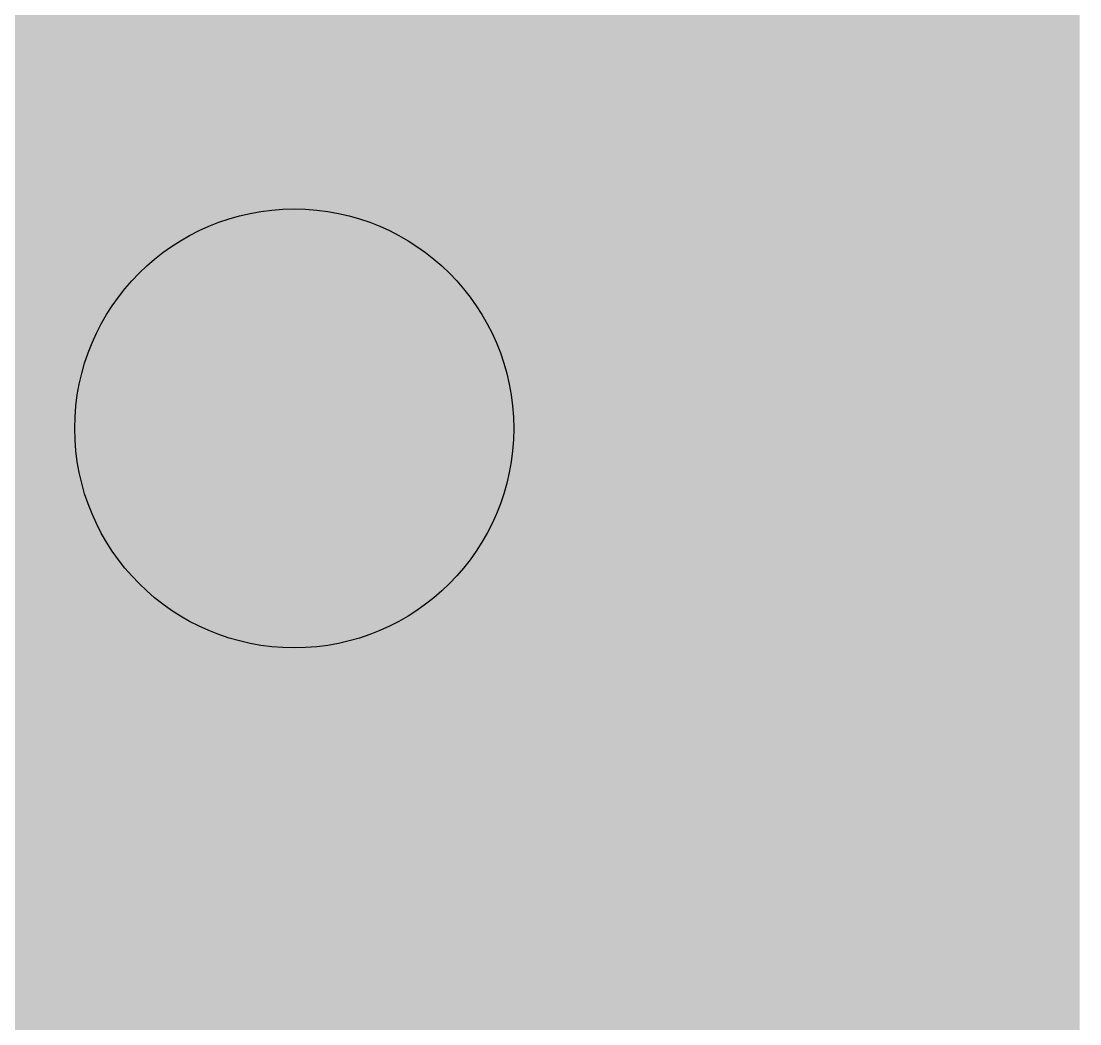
# Model space of a CAD drawing. Extents: x -74 to 33, y -13 to 31.
# Drawn here: x 16.41 to 21.72, y 4.64 to 9.66 of the extents above; entities that cross this region are included whole.
import ezdxf

# ---------------------------------------------------------------- set-up
doc = ezdxf.new("R2010")
doc.units = 0
for name, color, linetype in [('1', 12, 'CONTINUOUS'), ('16', 132, 'CONTINUOUS'), ('17', 110, 'CONTINUOUS'), ('20', 53, 'CONTINUOUS'), ('29', 253, 'CONTINUOUS'), ('30', 253, 'CONTINUOUS'), ('31', 253, 'CONTINUOUS'), ('41', 12, 'CONTINUOUS'), ('42', 132, 'CONTINUOUS'), ('44', 253, 'CONTINUOUS')]:
    doc.layers.add(name, color=color, linetype=linetype)

# ---------------------------------------------------------------- blocks, each defined once
blk = doc.blocks.new('RECT')
blk.add_solid([(-0.5, -0.5), (0.5, -0.5), (-0.5, 0.5), (0.5, 0.5)])
blk = doc.blocks.new('ROUNDP')
at = {"const_width": 0.5}
blk.add_lwpolyline([(0, -0.25, 1), (0, 0.25, 1), (0, -0.25)], format="xyb", dxfattribs=at)

msp = doc.modelspace()

# ---------------------------------------------------------------- linework, layer by layer
at = {"layer": '1'}
for points, const_width in [([(21.59, 0), (21.59, 14.478)], 0.254), ([(17.78, 10.033), (17.78, 7.62)], 1.27), ([(17.3124, 9.4667), (17.6227, 9.5185)], 0.127), ([(17.6227, 9.5185), (17.9373, 9.5185)], 0.127), ([(17.9373, 9.5185), (18.2477, 9.4667)], 0.127), ([(17.0148, 9.3645), (17.3124, 9.4667)], 0.127), ([(18.2477, 9.4667), (18.5452, 9.3645)], 0.127), ([(17.1122, 9.398), (18.4478, 9.398)], 0.127), ([(16.7381, 9.2148), (17.0148, 9.3645)], 0.127), ([(18.5452, 9.3645), (18.8219, 9.2148)], 0.127), ([(16.8419, 9.271), (18.7181, 9.271)], 0.127), ([(16.4898, 9.0216), (16.7381, 9.2148)], 0.127), ([(18.8219, 9.2148), (19.0702, 9.0216)], 0.127), ([(16.6471, 9.144), (18.9129, 9.144)], 0.127), ([(16.2767, 8.7901), (16.4898, 9.0216)], 0.127), ([(16.4856, 9.017), (19.0744, 9.017)], 0.127), ([(19.0702, 9.0216), (19.2833, 8.7901)], 0.127), ([(16.3687, 8.89), (19.1913, 8.89)], 0.127), ([(16.259, 8.763), (19.301, 8.763)], 0.127), ([(19.2833, 8.7901), (19.4554, 8.5267)], 0.127), ([(16.176, 8.636), (19.384, 8.636)], 0.127), ([(16.0968, 8.509), (19.4632, 8.509)], 0.127), ([(19.4554, 8.5267), (19.5818, 8.2386)], 0.127), ([(16.0411, 8.382), (19.5189, 8.382)], 0.127), ([(15.9854, 8.255), (19.5746, 8.255)], 0.127), ([(19.5818, 8.2386), (19.659, 7.9336)], 0.127), ([(15.9502, 8.128), (19.6098, 8.128)], 0.127), ([(15.9181, 8.001), (19.6419, 8.001)], 0.127), ([(19.659, 7.9336), (19.685, 7.62)], 0.127), ([(15.896, 7.874), (19.664, 7.874)], 0.127), ([(15.8855, 7.747), (19.6745, 7.747)], 0.127), ([(15.875, 7.62), (19.685, 7.62)], 0.127), ([(19.685, 7.62), (19.685, 2.54)], 0.127), ([(15.875, 7.493), (19.685, 7.493)], 0.127), ([(15.875, 7.366), (19.685, 7.366)], 0.127), ([(15.875, 7.239), (19.685, 7.239)], 0.127), ([(15.875, 7.112), (19.685, 7.112)], 0.127), ([(15.875, 6.985), (19.685, 6.985)], 0.127), ([(15.875, 6.858), (19.685, 6.858)], 0.127), ([(15.875, 6.731), (19.685, 6.731)], 0.127), ([(15.875, 6.604), (19.685, 6.604)], 0.127), ([(15.875, 6.477), (19.685, 6.477)], 0.127), ([(15.875, 6.35), (19.685, 6.35)], 0.127), ([(15.875, 6.223), (19.685, 6.223)], 0.127), ([(15.875, 6.096), (19.685, 6.096)], 0.127), ([(15.875, 5.969), (19.685, 5.969)], 0.127), ([(15.875, 5.842), (19.685, 5.842)], 0.127), ([(15.875, 5.715), (19.685, 5.715)], 0.127), ([(15.875, 5.588), (19.685, 5.588)], 0.127), ([(15.875, 5.461), (19.685, 5.461)], 0.127), ([(15.875, 5.334), (19.685, 5.334)], 0.127), ([(15.875, 5.207), (19.685, 5.207)], 0.127), ([(15.875, 5.08), (19.685, 5.08)], 0.127), ([(15.875, 4.953), (19.685, 4.953)], 0.127), ([(15.875, 4.826), (19.685, 4.826)], 0.127), ([(15.875, 4.699), (19.685, 4.699)], 0.127)]:
    msp.add_lwpolyline(points, dxfattribs=dict(at, const_width=const_width))
for points, const_width in [([(17.6227, 9.5502, 1), (17.6227, 9.4867)], 0.0635), ([(17.6279, 9.4872, 1), (17.6175, 9.5498)], 0.0635), ([(17.9425, 9.5498, 1), (17.9321, 9.4872)], 0.0635), ([(17.9373, 9.4867, 1), (17.9373, 9.5502)], 0.0635), ([(17.3071, 9.498, 1), (17.3176, 9.4354)], 0.0635), ([(17.3227, 9.4367, 1), (17.302, 9.4967)], 0.0635), ([(18.258, 9.4967, 1), (18.2373, 9.4367)], 0.0635), ([(18.2424, 9.4354, 1), (18.2529, 9.498)], 0.0635), ([(17.1122, 9.4298, 1), (17.1122, 9.3662)], 0.0635), ([(18.4478, 9.3662, 1), (18.4478, 9.4298)], 0.0635), ([(17.0045, 9.3946, 1), (17.0251, 9.3345)], 0.0635), ([(17.0299, 9.3366, 1), (16.9997, 9.3925)], 0.0635), ([(18.5603, 9.3925, 1), (18.5301, 9.3366)], 0.0635), ([(18.5349, 9.3345, 1), (18.5555, 9.3946)], 0.0635), ([(16.8419, 9.3028, 1), (16.8419, 9.2393)], 0.0635), ([(18.7181, 9.2393, 1), (18.7181, 9.3028)], 0.0635), ([(16.723, 9.2427, 1), (16.7532, 9.1869)], 0.0635), ([(16.7576, 9.1897, 1), (16.7186, 9.2399)], 0.0635), ([(18.8414, 9.2399, 1), (18.8024, 9.1897)], 0.0635), ([(18.8068, 9.1869, 1), (18.837, 9.2427)], 0.0635), ([(16.6471, 9.1758, 1), (16.6471, 9.1122)], 0.0635), ([(18.9129, 9.1122, 1), (18.9129, 9.1758)], 0.0635), ([(16.4856, 9.0488, 1), (16.4856, 8.9853)], 0.0635), ([(16.4703, 9.0466, 1), (16.5093, 8.9965)], 0.0635), ([(16.5131, 9, 1), (16.4664, 9.0431)], 0.0635), ([(19.0936, 9.0431, 1), (19.0469, 9)], 0.0635), ([(19.0507, 8.9965, 1), (19.0897, 9.0466)], 0.0635), ([(19.0744, 8.9853, 1), (19.0744, 9.0488)], 0.0635), ([(19.1913, 8.8582, 1), (19.1913, 8.9218)], 0.0635), ([(19.3099, 8.8074, 1), (19.2567, 8.7727)], 0.0635), ([(19.26, 8.7686, 1), (19.3067, 8.8116)], 0.0635), ([(19.301, 8.7312, 1), (19.301, 8.7948)], 0.0635), ([(19.384, 8.6043, 1), (19.384, 8.6678)], 0.0635), ([(19.4845, 8.5394, 1), (19.4263, 8.5139)], 0.0635), ([(19.4288, 8.5093, 1), (19.482, 8.544)], 0.0635), ([(19.4632, 8.4772, 1), (19.4632, 8.5408)], 0.0635), ([(19.5189, 8.3502, 1), (19.5189, 8.4138)], 0.0635), ([(19.6126, 8.2463, 1), (19.551, 8.2308)], 0.0635), ([(19.5527, 8.2258, 1), (19.6109, 8.2513)], 0.0635), ([(19.5746, 8.2233, 1), (19.5746, 8.2868)], 0.0635), ([(19.6098, 8.0962, 1), (19.6098, 8.1598)], 0.0635), ([(19.6419, 7.9693, 1), (19.6419, 8.0328)], 0.0635), ([(19.6907, 7.9362, 1), (19.6274, 7.9309)], 0.0635), ([(19.6282, 7.9258, 1), (19.6898, 7.9413)], 0.0635), ([(17.4625, 7.62, 1), (18.0975, 7.62)], 0.635), ([(19.664, 7.8423, 1), (19.664, 7.9058)], 0.0635), ([(19.6745, 7.7153, 1), (19.6745, 7.7788)], 0.0635), ([(19.7168, 7.62, 1), (19.6533, 7.62)], 0.0635), ([(19.6534, 7.6174, 1), (19.7166, 7.6226)], 0.0635), ([(19.685, 7.5883, 1), (19.685, 7.6517)], 0.0635), ([(19.685, 7.4613, 1), (19.685, 7.5248)], 0.0635), ([(19.685, 7.3343, 1), (19.685, 7.3978)], 0.0635), ([(19.685, 7.2073, 1), (19.685, 7.2708)], 0.0635), ([(19.685, 7.0803, 1), (19.685, 7.1437)], 0.0635), ([(19.685, 6.9533, 1), (19.685, 7.0168)], 0.0635), ([(19.685, 6.8263, 1), (19.685, 6.8898)], 0.0635), ([(19.685, 6.6993, 1), (19.685, 6.7628)], 0.0635), ([(19.685, 6.5723, 1), (19.685, 6.6357)], 0.0635), ([(19.685, 6.4453, 1), (19.685, 6.5088)], 0.0635), ([(19.685, 6.3183, 1), (19.685, 6.3818)], 0.0635), ([(19.685, 6.1913, 1), (19.685, 6.2547)], 0.0635), ([(19.685, 6.0643, 1), (19.685, 6.1277)], 0.0635), ([(19.685, 5.9373, 1), (19.685, 6.0008)], 0.0635), ([(19.685, 5.8103, 1), (19.685, 5.8738)], 0.0635), ([(19.685, 5.6833, 1), (19.685, 5.7467)], 0.0635), ([(19.685, 5.5563, 1), (19.685, 5.6197)], 0.0635), ([(19.685, 5.4293, 1), (19.685, 5.4928)], 0.0635), ([(19.685, 5.3023, 1), (19.685, 5.3658)], 0.0635), ([(19.685, 5.1753, 1), (19.685, 5.2387)], 0.0635), ([(19.685, 5.0483, 1), (19.685, 5.1117)], 0.0635), ([(19.685, 4.9213, 1), (19.685, 4.9848)], 0.0635), ([(19.685, 4.7943, 1), (19.685, 4.8578)], 0.0635), ([(19.685, 4.6673, 1), (19.685, 4.7307)], 0.0635)]:
    msp.add_lwpolyline(points, format="xyb", dxfattribs=dict(at, const_width=const_width))
at = {"layer": '16'}
for points, const_width in [([(21.59, 30.48), (21.59, 0)], 0.192), ([(17.3124, 9.4667), (17.6227, 9.5185)], 0.127), ([(17.6227, 9.5185), (17.9373, 9.5185)], 0.127), ([(17.9373, 9.5185), (18.2477, 9.4667)], 0.127), ([(17.0148, 9.3645), (17.3124, 9.4667)], 0.127), ([(18.2477, 9.4667), (18.5452, 9.3645)], 0.127), ([(17.1122, 9.398), (18.4478, 9.398)], 0.127), ([(16.7381, 9.2148), (17.0148, 9.3645)], 0.127), ([(18.5452, 9.3645), (18.8219, 9.2148)], 0.127), ([(16.8419, 9.271), (18.7181, 9.271)], 0.127), ([(16.4898, 9.0216), (16.7381, 9.2148)], 0.127), ([(18.8219, 9.2148), (19.0702, 9.0216)], 0.127), ([(16.6471, 9.144), (18.9129, 9.144)], 0.127), ([(16.2767, 8.7901), (16.4898, 9.0216)], 0.127), ([(16.4856, 9.017), (19.0744, 9.017)], 0.127), ([(19.0702, 9.0216), (19.2833, 8.7901)], 0.127), ([(16.3687, 8.89), (19.1913, 8.89)], 0.127), ([(16.259, 8.763), (19.301, 8.763)], 0.127), ([(19.2833, 8.7901), (19.4554, 8.5267)], 0.127), ([(16.176, 8.636), (19.384, 8.636)], 0.127), ([(16.0968, 8.509), (19.4632, 8.509)], 0.127), ([(19.4554, 8.5267), (19.5818, 8.2386)], 0.127), ([(16.0411, 8.382), (19.5189, 8.382)], 0.127), ([(15.9854, 8.255), (19.5746, 8.255)], 0.127), ([(19.5818, 8.2386), (19.659, 7.9336)], 0.127), ([(15.9502, 8.128), (19.6098, 8.128)], 0.127), ([(15.9181, 8.001), (19.6419, 8.001)], 0.127), ([(19.659, 7.9336), (19.685, 7.62)], 0.127), ([(15.896, 7.874), (19.664, 7.874)], 0.127), ([(15.8855, 7.747), (19.6745, 7.747)], 0.127), ([(15.875, 7.62), (19.685, 7.62)], 0.127), ([(19.685, 7.62), (19.685, 2.54)], 0.127), ([(15.875, 7.493), (19.685, 7.493)], 0.127), ([(15.875, 7.366), (19.685, 7.366)], 0.127), ([(15.875, 7.239), (19.685, 7.239)], 0.127), ([(15.875, 7.112), (19.685, 7.112)], 0.127), ([(15.875, 6.985), (19.685, 6.985)], 0.127), ([(15.875, 6.858), (19.685, 6.858)], 0.127), ([(15.875, 6.731), (19.685, 6.731)], 0.127), ([(15.875, 6.604), (19.685, 6.604)], 0.127), ([(15.875, 6.477), (19.685, 6.477)], 0.127), ([(15.875, 6.35), (19.685, 6.35)], 0.127), ([(15.875, 6.223), (19.685, 6.223)], 0.127), ([(15.875, 6.096), (19.685, 6.096)], 0.127), ([(15.875, 5.969), (19.685, 5.969)], 0.127), ([(15.875, 5.842), (19.685, 5.842)], 0.127), ([(15.875, 5.715), (19.685, 5.715)], 0.127), ([(15.875, 5.588), (19.685, 5.588)], 0.127), ([(15.875, 5.461), (19.685, 5.461)], 0.127), ([(15.875, 5.334), (19.685, 5.334)], 0.127), ([(15.875, 5.207), (19.685, 5.207)], 0.127), ([(15.875, 5.08), (19.685, 5.08)], 0.127), ([(15.875, 4.953), (19.685, 4.953)], 0.127), ([(15.875, 4.826), (19.685, 4.826)], 0.127), ([(15.875, 4.699), (19.685, 4.699)], 0.127)]:
    msp.add_lwpolyline(points, dxfattribs=dict(at, const_width=const_width))
at = {"layer": '16', "const_width": 0.0635}
for points in [[(17.6227, 9.5502, 1), (17.6227, 9.4867)], [(17.6279, 9.4872, 1), (17.6175, 9.5498)], [(17.9425, 9.5498, 1), (17.9321, 9.4872)], [(17.9373, 9.4867, 1), (17.9373, 9.5502)], [(17.3071, 9.498, 1), (17.3176, 9.4354)], [(17.3227, 9.4367, 1), (17.302, 9.4967)], [(18.258, 9.4967, 1), (18.2373, 9.4367)], [(18.2424, 9.4354, 1), (18.2529, 9.498)], [(17.1122, 9.4298, 1), (17.1122, 9.3662)], [(18.4478, 9.3662, 1), (18.4478, 9.4298)], [(17.0045, 9.3946, 1), (17.0251, 9.3345)], [(17.0299, 9.3366, 1), (16.9997, 9.3925)], [(18.5603, 9.3925, 1), (18.5301, 9.3366)], [(18.5349, 9.3345, 1), (18.5555, 9.3946)], [(16.8419, 9.3028, 1), (16.8419, 9.2393)], [(18.7181, 9.2393, 1), (18.7181, 9.3028)], [(16.723, 9.2427, 1), (16.7532, 9.1869)], [(16.7576, 9.1897, 1), (16.7186, 9.2399)], [(18.8414, 9.2399, 1), (18.8024, 9.1897)], [(18.8068, 9.1869, 1), (18.837, 9.2427)], [(16.6471, 9.1758, 1), (16.6471, 9.1122)], [(18.9129, 9.1122, 1), (18.9129, 9.1758)], [(16.4856, 9.0488, 1), (16.4856, 8.9853)], [(16.4703, 9.0466, 1), (16.5093, 8.9965)], [(16.5131, 9, 1), (16.4664, 9.0431)], [(19.0936, 9.0431, 1), (19.0469, 9)], [(19.0507, 8.9965, 1), (19.0897, 9.0466)], [(19.0744, 8.9853, 1), (19.0744, 9.0488)], [(19.1913, 8.8582, 1), (19.1913, 8.9218)], [(19.3099, 8.8074, 1), (19.2567, 8.7727)], [(19.26, 8.7686, 1), (19.3067, 8.8116)], [(19.301, 8.7312, 1), (19.301, 8.7948)], [(19.384, 8.6043, 1), (19.384, 8.6678)], [(19.4845, 8.5394, 1), (19.4263, 8.5139)], [(19.4288, 8.5093, 1), (19.482, 8.544)], [(19.4632, 8.4772, 1), (19.4632, 8.5408)], [(19.5189, 8.3502, 1), (19.5189, 8.4138)], [(19.6126, 8.2463, 1), (19.551, 8.2308)], [(19.5527, 8.2258, 1), (19.6109, 8.2513)], [(19.5746, 8.2233, 1), (19.5746, 8.2868)], [(19.6098, 8.0962, 1), (19.6098, 8.1598)], [(19.6419, 7.9693, 1), (19.6419, 8.0328)], [(19.6907, 7.9362, 1), (19.6274, 7.9309)], [(19.6282, 7.9258, 1), (19.6898, 7.9413)], [(19.664, 7.8423, 1), (19.664, 7.9058)], [(19.6745, 7.7153, 1), (19.6745, 7.7788)], [(19.7168, 7.62, 1), (19.6533, 7.62)], [(19.6534, 7.6174, 1), (19.7166, 7.6226)], [(19.685, 7.5883, 1), (19.685, 7.6517)], [(19.685, 7.4613, 1), (19.685, 7.5248)], [(19.685, 7.3343, 1), (19.685, 7.3978)], [(19.685, 7.2073, 1), (19.685, 7.2708)], [(19.685, 7.0803, 1), (19.685, 7.1437)], [(19.685, 6.9533, 1), (19.685, 7.0168)], [(19.685, 6.8263, 1), (19.685, 6.8898)], [(19.685, 6.6993, 1), (19.685, 6.7628)], [(19.685, 6.5723, 1), (19.685, 6.6357)], [(19.685, 6.4453, 1), (19.685, 6.5088)], [(19.685, 6.3183, 1), (19.685, 6.3818)], [(19.685, 6.1913, 1), (19.685, 6.2547)], [(19.685, 6.0643, 1), (19.685, 6.1277)], [(19.685, 5.9373, 1), (19.685, 6.0008)], [(19.685, 5.8103, 1), (19.685, 5.8738)], [(19.685, 5.6833, 1), (19.685, 5.7467)], [(19.685, 5.5563, 1), (19.685, 5.6197)], [(19.685, 5.4293, 1), (19.685, 5.4928)], [(19.685, 5.3023, 1), (19.685, 5.3658)], [(19.685, 5.1753, 1), (19.685, 5.2387)], [(19.685, 5.0483, 1), (19.685, 5.1117)], [(19.685, 4.9213, 1), (19.685, 4.9848)], [(19.685, 4.7943, 1), (19.685, 4.8578)], [(19.685, 4.6673, 1), (19.685, 4.7307)]]:
    msp.add_lwpolyline(points, format="xyb", dxfattribs=at)
at = {"layer": '20', "const_width": 0.254}
msp.add_lwpolyline([(21.59, 29.21), (21.59, 1.27)], dxfattribs=at)
at = {"layer": '29', "const_width": 0.127}
for points in [[(17.3124, 9.4667), (17.6227, 9.5185)], [(17.6227, 9.5185), (17.9373, 9.5185)], [(17.9373, 9.5185), (18.2477, 9.4667)], [(17.0148, 9.3645), (17.3124, 9.4667)], [(18.2477, 9.4667), (18.5452, 9.3645)], [(17.1122, 9.398), (18.4478, 9.398)], [(16.7381, 9.2148), (17.0148, 9.3645)], [(18.5452, 9.3645), (18.8219, 9.2148)], [(16.8419, 9.271), (18.7181, 9.271)], [(16.4898, 9.0216), (16.7381, 9.2148)], [(18.8219, 9.2148), (19.0702, 9.0216)], [(16.6471, 9.144), (18.9129, 9.144)], [(16.2767, 8.7901), (16.4898, 9.0216)], [(16.4856, 9.017), (19.0744, 9.017)], [(19.0702, 9.0216), (19.2833, 8.7901)], [(16.3687, 8.89), (19.1913, 8.89)], [(16.259, 8.763), (19.301, 8.763)], [(19.2833, 8.7901), (19.4554, 8.5267)], [(16.176, 8.636), (19.384, 8.636)], [(16.0968, 8.509), (19.4632, 8.509)], [(19.4554, 8.5267), (19.5818, 8.2386)], [(16.0411, 8.382), (19.5189, 8.382)], [(15.9854, 8.255), (19.5746, 8.255)], [(19.5818, 8.2386), (19.659, 7.9336)], [(15.9502, 8.128), (19.6098, 8.128)], [(15.9181, 8.001), (19.6419, 8.001)], [(19.659, 7.9336), (19.685, 7.62)], [(15.896, 7.874), (19.664, 7.874)], [(15.8855, 7.747), (19.6745, 7.747)], [(15.875, 7.62), (19.685, 7.62)], [(19.685, 7.62), (19.685, 2.54)], [(15.875, 7.493), (19.685, 7.493)], [(15.875, 7.366), (19.685, 7.366)], [(15.875, 7.239), (19.685, 7.239)], [(15.875, 7.112), (19.685, 7.112)], [(15.875, 6.985), (19.685, 6.985)], [(15.875, 6.858), (19.685, 6.858)], [(15.875, 6.731), (19.685, 6.731)], [(15.875, 6.604), (19.685, 6.604)], [(15.875, 6.477), (19.685, 6.477)], [(15.875, 6.35), (19.685, 6.35)], [(15.875, 6.223), (19.685, 6.223)], [(15.875, 6.096), (19.685, 6.096)], [(15.875, 5.969), (19.685, 5.969)], [(15.875, 5.842), (19.685, 5.842)], [(15.875, 5.715), (19.685, 5.715)], [(15.875, 5.588), (19.685, 5.588)], [(15.875, 5.461), (19.685, 5.461)], [(15.875, 5.334), (19.685, 5.334)], [(15.875, 5.207), (19.685, 5.207)], [(15.875, 5.08), (19.685, 5.08)], [(15.875, 4.953), (19.685, 4.953)], [(15.875, 4.826), (19.685, 4.826)], [(15.875, 4.699), (19.685, 4.699)]]:
    msp.add_lwpolyline(points, dxfattribs=at)
at = {"layer": '29', "const_width": 0.0635}
for points in [[(17.6227, 9.5502, 1), (17.6227, 9.4867)], [(17.6279, 9.4872, 1), (17.6175, 9.5498)], [(17.9425, 9.5498, 1), (17.9321, 9.4872)], [(17.9373, 9.4867, 1), (17.9373, 9.5502)], [(17.3071, 9.498, 1), (17.3176, 9.4354)], [(17.3227, 9.4367, 1), (17.302, 9.4967)], [(18.258, 9.4967, 1), (18.2373, 9.4367)], [(18.2424, 9.4354, 1), (18.2529, 9.498)], [(17.1122, 9.4298, 1), (17.1122, 9.3662)], [(18.4478, 9.3662, 1), (18.4478, 9.4298)], [(17.0045, 9.3946, 1), (17.0251, 9.3345)], [(17.0299, 9.3366, 1), (16.9997, 9.3925)], [(18.5603, 9.3925, 1), (18.5301, 9.3366)], [(18.5349, 9.3345, 1), (18.5555, 9.3946)], [(16.8419, 9.3028, 1), (16.8419, 9.2393)], [(18.7181, 9.2393, 1), (18.7181, 9.3028)], [(16.723, 9.2427, 1), (16.7532, 9.1869)], [(16.7576, 9.1897, 1), (16.7186, 9.2399)], [(18.8414, 9.2399, 1), (18.8024, 9.1897)], [(18.8068, 9.1869, 1), (18.837, 9.2427)], [(16.6471, 9.1758, 1), (16.6471, 9.1122)], [(18.9129, 9.1122, 1), (18.9129, 9.1758)], [(16.4856, 9.0488, 1), (16.4856, 8.9853)], [(16.4703, 9.0466, 1), (16.5093, 8.9965)], [(16.5131, 9, 1), (16.4664, 9.0431)], [(19.0936, 9.0431, 1), (19.0469, 9)], [(19.0507, 8.9965, 1), (19.0897, 9.0466)], [(19.0744, 8.9853, 1), (19.0744, 9.0488)], [(19.1913, 8.8582, 1), (19.1913, 8.9218)], [(19.3099, 8.8074, 1), (19.2567, 8.7727)], [(19.26, 8.7686, 1), (19.3067, 8.8116)], [(19.301, 8.7312, 1), (19.301, 8.7948)], [(19.384, 8.6043, 1), (19.384, 8.6678)], [(19.4845, 8.5394, 1), (19.4263, 8.5139)], [(19.4288, 8.5093, 1), (19.482, 8.544)], [(19.4632, 8.4772, 1), (19.4632, 8.5408)], [(19.5189, 8.3502, 1), (19.5189, 8.4138)], [(19.6126, 8.2463, 1), (19.551, 8.2308)], [(19.5527, 8.2258, 1), (19.6109, 8.2513)], [(19.5746, 8.2233, 1), (19.5746, 8.2868)], [(19.6098, 8.0962, 1), (19.6098, 8.1598)], [(19.6419, 7.9693, 1), (19.6419, 8.0328)], [(19.6907, 7.9362, 1), (19.6274, 7.9309)], [(19.6282, 7.9258, 1), (19.6898, 7.9413)], [(19.664, 7.8423, 1), (19.664, 7.9058)], [(19.6745, 7.7153, 1), (19.6745, 7.7788)], [(19.7168, 7.62, 1), (19.6533, 7.62)], [(19.6534, 7.6174, 1), (19.7166, 7.6226)], [(19.685, 7.5883, 1), (19.685, 7.6517)], [(19.685, 7.4613, 1), (19.685, 7.5248)], [(19.685, 7.3343, 1), (19.685, 7.3978)], [(19.685, 7.2073, 1), (19.685, 7.2708)], [(19.685, 7.0803, 1), (19.685, 7.1437)], [(19.685, 6.9533, 1), (19.685, 7.0168)], [(19.685, 6.8263, 1), (19.685, 6.8898)], [(19.685, 6.6993, 1), (19.685, 6.7628)], [(19.685, 6.5723, 1), (19.685, 6.6357)], [(19.685, 6.4453, 1), (19.685, 6.5088)], [(19.685, 6.3183, 1), (19.685, 6.3818)], [(19.685, 6.1913, 1), (19.685, 6.2547)], [(19.685, 6.0643, 1), (19.685, 6.1277)], [(19.685, 5.9373, 1), (19.685, 6.0008)], [(19.685, 5.8103, 1), (19.685, 5.8738)], [(19.685, 5.6833, 1), (19.685, 5.7467)], [(19.685, 5.5563, 1), (19.685, 5.6197)], [(19.685, 5.4293, 1), (19.685, 5.4928)], [(19.685, 5.3023, 1), (19.685, 5.3658)], [(19.685, 5.1753, 1), (19.685, 5.2387)], [(19.685, 5.0483, 1), (19.685, 5.1117)], [(19.685, 4.9213, 1), (19.685, 4.9848)], [(19.685, 4.7943, 1), (19.685, 4.8578)], [(19.685, 4.6673, 1), (19.685, 4.7307)]]:
    msp.add_lwpolyline(points, format="xyb", dxfattribs=at)
at = {"layer": '30', "const_width": 0.127}
for points in [[(17.3124, 9.4667), (17.6227, 9.5185)], [(17.6227, 9.5185), (17.9373, 9.5185)], [(17.9373, 9.5185), (18.2477, 9.4667)], [(17.0148, 9.3645), (17.3124, 9.4667)], [(18.2477, 9.4667), (18.5452, 9.3645)], [(17.1122, 9.398), (18.4478, 9.398)], [(16.7381, 9.2148), (17.0148, 9.3645)], [(18.5452, 9.3645), (18.8219, 9.2148)], [(16.8419, 9.271), (18.7181, 9.271)], [(16.4898, 9.0216), (16.7381, 9.2148)], [(18.8219, 9.2148), (19.0702, 9.0216)], [(16.6471, 9.144), (18.9129, 9.144)], [(16.2767, 8.7901), (16.4898, 9.0216)], [(16.4856, 9.017), (19.0744, 9.017)], [(19.0702, 9.0216), (19.2833, 8.7901)], [(16.3687, 8.89), (19.1913, 8.89)], [(16.259, 8.763), (19.301, 8.763)], [(19.2833, 8.7901), (19.4554, 8.5267)], [(16.176, 8.636), (19.384, 8.636)], [(16.0968, 8.509), (19.4632, 8.509)], [(19.4554, 8.5267), (19.5818, 8.2386)], [(16.0411, 8.382), (19.5189, 8.382)], [(15.9854, 8.255), (19.5746, 8.255)], [(19.5818, 8.2386), (19.659, 7.9336)], [(15.9502, 8.128), (19.6098, 8.128)], [(15.9181, 8.001), (19.6419, 8.001)], [(19.659, 7.9336), (19.685, 7.62)], [(15.896, 7.874), (19.664, 7.874)], [(15.8855, 7.747), (19.6745, 7.747)], [(15.875, 7.62), (19.685, 7.62)], [(19.685, 7.62), (19.685, 2.54)], [(15.875, 7.493), (19.685, 7.493)], [(15.875, 7.366), (19.685, 7.366)], [(15.875, 7.239), (19.685, 7.239)], [(15.875, 7.112), (19.685, 7.112)], [(15.875, 6.985), (19.685, 6.985)], [(15.875, 6.858), (19.685, 6.858)], [(15.875, 6.731), (19.685, 6.731)], [(15.875, 6.604), (19.685, 6.604)], [(15.875, 6.477), (19.685, 6.477)], [(15.875, 6.35), (19.685, 6.35)], [(15.875, 6.223), (19.685, 6.223)], [(15.875, 6.096), (19.685, 6.096)], [(15.875, 5.969), (19.685, 5.969)], [(15.875, 5.842), (19.685, 5.842)], [(15.875, 5.715), (19.685, 5.715)], [(15.875, 5.588), (19.685, 5.588)], [(15.875, 5.461), (19.685, 5.461)], [(15.875, 5.334), (19.685, 5.334)], [(15.875, 5.207), (19.685, 5.207)], [(15.875, 5.08), (19.685, 5.08)], [(15.875, 4.953), (19.685, 4.953)], [(15.875, 4.826), (19.685, 4.826)], [(15.875, 4.699), (19.685, 4.699)]]:
    msp.add_lwpolyline(points, dxfattribs=at)
at = {"layer": '30', "const_width": 0.0635}
for points in [[(17.6227, 9.5502, 1), (17.6227, 9.4867)], [(17.6279, 9.4872, 1), (17.6175, 9.5498)], [(17.9425, 9.5498, 1), (17.9321, 9.4872)], [(17.9373, 9.4867, 1), (17.9373, 9.5502)], [(17.3071, 9.498, 1), (17.3176, 9.4354)], [(17.3227, 9.4367, 1), (17.302, 9.4967)], [(18.258, 9.4967, 1), (18.2373, 9.4367)], [(18.2424, 9.4354, 1), (18.2529, 9.498)], [(17.1122, 9.4298, 1), (17.1122, 9.3662)], [(18.4478, 9.3662, 1), (18.4478, 9.4298)], [(17.0045, 9.3946, 1), (17.0251, 9.3345)], [(17.0299, 9.3366, 1), (16.9997, 9.3925)], [(18.5603, 9.3925, 1), (18.5301, 9.3366)], [(18.5349, 9.3345, 1), (18.5555, 9.3946)], [(16.8419, 9.3028, 1), (16.8419, 9.2393)], [(18.7181, 9.2393, 1), (18.7181, 9.3028)], [(16.723, 9.2427, 1), (16.7532, 9.1869)], [(16.7576, 9.1897, 1), (16.7186, 9.2399)], [(18.8414, 9.2399, 1), (18.8024, 9.1897)], [(18.8068, 9.1869, 1), (18.837, 9.2427)], [(16.6471, 9.1758, 1), (16.6471, 9.1122)], [(18.9129, 9.1122, 1), (18.9129, 9.1758)], [(16.4856, 9.0488, 1), (16.4856, 8.9853)], [(16.4703, 9.0466, 1), (16.5093, 8.9965)], [(16.5131, 9, 1), (16.4664, 9.0431)], [(19.0936, 9.0431, 1), (19.0469, 9)], [(19.0507, 8.9965, 1), (19.0897, 9.0466)], [(19.0744, 8.9853, 1), (19.0744, 9.0488)], [(19.1913, 8.8582, 1), (19.1913, 8.9218)], [(19.3099, 8.8074, 1), (19.2567, 8.7727)], [(19.26, 8.7686, 1), (19.3067, 8.8116)], [(19.301, 8.7312, 1), (19.301, 8.7948)], [(19.384, 8.6043, 1), (19.384, 8.6678)], [(19.4845, 8.5394, 1), (19.4263, 8.5139)], [(19.4288, 8.5093, 1), (19.482, 8.544)], [(19.4632, 8.4772, 1), (19.4632, 8.5408)], [(19.5189, 8.3502, 1), (19.5189, 8.4138)], [(19.6126, 8.2463, 1), (19.551, 8.2308)], [(19.5527, 8.2258, 1), (19.6109, 8.2513)], [(19.5746, 8.2233, 1), (19.5746, 8.2868)], [(19.6098, 8.0962, 1), (19.6098, 8.1598)], [(19.6419, 7.9693, 1), (19.6419, 8.0328)], [(19.6907, 7.9362, 1), (19.6274, 7.9309)], [(19.6282, 7.9258, 1), (19.6898, 7.9413)], [(19.664, 7.8423, 1), (19.664, 7.9058)], [(19.6745, 7.7153, 1), (19.6745, 7.7788)], [(19.7168, 7.62, 1), (19.6533, 7.62)], [(19.6534, 7.6174, 1), (19.7166, 7.6226)], [(19.685, 7.5883, 1), (19.685, 7.6517)], [(19.685, 7.4613, 1), (19.685, 7.5248)], [(19.685, 7.3343, 1), (19.685, 7.3978)], [(19.685, 7.2073, 1), (19.685, 7.2708)], [(19.685, 7.0803, 1), (19.685, 7.1437)], [(19.685, 6.9533, 1), (19.685, 7.0168)], [(19.685, 6.8263, 1), (19.685, 6.8898)], [(19.685, 6.6993, 1), (19.685, 6.7628)], [(19.685, 6.5723, 1), (19.685, 6.6357)], [(19.685, 6.4453, 1), (19.685, 6.5088)], [(19.685, 6.3183, 1), (19.685, 6.3818)], [(19.685, 6.1913, 1), (19.685, 6.2547)], [(19.685, 6.0643, 1), (19.685, 6.1277)], [(19.685, 5.9373, 1), (19.685, 6.0008)], [(19.685, 5.8103, 1), (19.685, 5.8738)], [(19.685, 5.6833, 1), (19.685, 5.7467)], [(19.685, 5.5563, 1), (19.685, 5.6197)], [(19.685, 5.4293, 1), (19.685, 5.4928)], [(19.685, 5.3023, 1), (19.685, 5.3658)], [(19.685, 5.1753, 1), (19.685, 5.2387)], [(19.685, 5.0483, 1), (19.685, 5.1117)], [(19.685, 4.9213, 1), (19.685, 4.9848)], [(19.685, 4.7943, 1), (19.685, 4.8578)], [(19.685, 4.6673, 1), (19.685, 4.7307)]]:
    msp.add_lwpolyline(points, format="xyb", dxfattribs=at)
at = {"layer": '41', "const_width": 0.127}
for points in [[(17.5595, 8.8707), (17.3456, 8.8134)], [(17.78, 8.89), (17.5595, 8.8707)], [(18.0005, 8.8707), (17.78, 8.89)], [(18.2144, 8.8134), (18.0005, 8.8707)], [(17.3456, 8.8134), (17.145, 8.7199)], [(18.415, 8.7199), (18.2144, 8.8134)], [(17.2375, 8.763), (18.3225, 8.763)], [(17.145, 8.7199), (16.9637, 8.5929)], [(18.5963, 8.5929), (18.415, 8.7199)], [(16.9637, 8.5929), (16.8071, 8.4363)], [(17.0252, 8.636), (18.5348, 8.636)], [(18.7529, 8.4363), (18.5963, 8.5929)], [(16.8798, 8.509), (18.6802, 8.509)], [(16.8071, 8.4363), (16.6801, 8.255)], [(18.8799, 8.255), (18.7529, 8.4363)], [(16.7691, 8.382), (18.7909, 8.382)], [(16.6801, 8.255), (16.5866, 8.0544)], [(16.6801, 8.255), (18.8799, 8.255)], [(18.9734, 8.0544), (18.8799, 8.255)], [(16.6209, 8.128), (18.9391, 8.128)], [(16.5866, 8.0544), (16.5293, 7.8405)], [(19.0307, 7.8405), (18.9734, 8.0544)], [(16.5723, 8.001), (18.9877, 8.001)], [(16.5383, 7.874), (19.0217, 7.874)], [(16.5293, 7.8405), (16.51, 7.62)], [(19.05, 7.62), (19.0307, 7.8405)], [(16.5211, 7.747), (19.0389, 7.747)], [(16.51, 7.62), (16.5293, 7.3995)], [(16.51, 7.62), (19.05, 7.62)], [(19.0307, 7.3995), (19.05, 7.62)], [(16.5211, 7.493), (19.0389, 7.493)], [(16.5293, 7.3995), (16.5866, 7.1856)], [(16.5383, 7.366), (19.0217, 7.366)], [(18.9734, 7.1856), (19.0307, 7.3995)], [(16.5723, 7.239), (18.9877, 7.239)], [(16.5866, 7.1856), (16.6801, 6.985)], [(18.8799, 6.985), (18.9734, 7.1856)], [(16.6209, 7.112), (18.9391, 7.112)], [(16.6801, 6.985), (16.8071, 6.8037)], [(16.6801, 6.985), (18.8799, 6.985)], [(18.7529, 6.8037), (18.8799, 6.985)], [(16.7691, 6.858), (18.7909, 6.858)], [(16.8071, 6.8037), (16.9637, 6.6471)], [(18.5963, 6.6471), (18.7529, 6.8037)], [(16.8798, 6.731), (18.6802, 6.731)], [(16.9637, 6.6471), (17.145, 6.5201)], [(18.415, 6.5201), (18.5963, 6.6471)], [(17.0252, 6.604), (18.5348, 6.604)], [(17.145, 6.5201), (17.3456, 6.4266)], [(18.2144, 6.4266), (18.415, 6.5201)], [(17.2375, 6.477), (18.3225, 6.477)], [(17.3456, 6.4266), (17.5595, 6.3693)], [(18.0005, 6.3693), (18.2144, 6.4266)], [(17.5595, 6.3693), (17.78, 6.35)], [(17.78, 6.35), (18.0005, 6.3693)]]:
    msp.add_lwpolyline(points, dxfattribs=at)
at = {"layer": '41', "const_width": 0.0635}
for points in [[(17.5567, 8.9023, 1), (17.5622, 8.8391)], [(17.5677, 8.84, 1), (17.5512, 8.9014)], [(17.7828, 8.9216, 1), (17.7772, 8.8584)], [(17.7828, 8.8584, 1), (17.7772, 8.9216)], [(18.0088, 8.9014, 1), (17.9923, 8.84)], [(17.9978, 8.8391, 1), (18.0033, 8.9023)], [(17.3374, 8.8441, 1), (17.3539, 8.7827)], [(17.3591, 8.7846, 1), (17.3322, 8.8422)], [(18.2278, 8.8422, 1), (18.2009, 8.7846)], [(18.2061, 8.7827, 1), (18.2226, 8.8441)], [(17.2375, 8.7948, 1), (17.2375, 8.7312)], [(18.3225, 8.7312, 1), (18.3225, 8.7948)], [(17.1316, 8.7486, 1), (17.1584, 8.6911)], [(17.1632, 8.6938, 1), (17.1268, 8.7459)], [(18.4332, 8.7459, 1), (18.3968, 8.6938)], [(18.4016, 8.6911, 1), (18.4284, 8.7486)], [(16.9454, 8.6189, 1), (16.9819, 8.5669)], [(16.9861, 8.5704, 1), (16.9412, 8.6153)], [(17.0252, 8.6678, 1), (17.0252, 8.6043)], [(18.5348, 8.6043, 1), (18.5348, 8.6678)], [(18.6188, 8.6153, 1), (18.5739, 8.5704)], [(18.5781, 8.5669, 1), (18.6146, 8.6189)], [(16.8798, 8.5408, 1), (16.8798, 8.4772)], [(18.6802, 8.4772, 1), (18.6802, 8.5408)], [(16.7847, 8.4588, 1), (16.8296, 8.4139)], [(16.8331, 8.4181, 1), (16.7811, 8.4546)], [(18.7789, 8.4546, 1), (18.7269, 8.4181)], [(18.7304, 8.4139, 1), (18.7753, 8.4588)], [(16.7691, 8.4138, 1), (16.7691, 8.3502)], [(18.7909, 8.3502, 1), (18.7909, 8.4138)], [(16.6801, 8.2868, 1), (16.6801, 8.2233)], [(16.6541, 8.2732, 1), (16.7062, 8.2368)], [(16.7089, 8.2416, 1), (16.6514, 8.2684)], [(18.9086, 8.2684, 1), (18.8511, 8.2416)], [(18.8538, 8.2368, 1), (18.9059, 8.2732)], [(18.8799, 8.2233, 1), (18.8799, 8.2868)], [(16.6209, 8.1598, 1), (16.6209, 8.0962)], [(18.9391, 8.0962, 1), (18.9391, 8.1598)], [(16.6173, 8.0461, 1), (16.5559, 8.0626)], [(19.0041, 8.0626, 1), (18.9427, 8.0461)], [(16.5578, 8.0678, 1), (16.6154, 8.0409)], [(18.9446, 8.0409, 1), (19.0022, 8.0678)], [(16.5723, 8.0328, 1), (16.5723, 7.9693)], [(18.9877, 7.9693, 1), (18.9877, 8.0328)], [(16.5383, 7.9058, 1), (16.5383, 7.8423)], [(19.0217, 7.8423, 1), (19.0217, 7.9058)], [(16.4986, 7.8488, 1), (16.56, 7.8323)], [(16.5609, 7.8378, 1), (16.4977, 7.8433)], [(19.0623, 7.8433, 1), (18.9991, 7.8378)], [(19, 7.8323, 1), (19.0614, 7.8488)], [(16.5211, 7.7788, 1), (16.5211, 7.7153)], [(19.0389, 7.7153, 1), (19.0389, 7.7788)], [(16.5416, 7.6228, 1), (16.4784, 7.6172)], [(16.4784, 7.6228, 1), (16.5416, 7.6172)], [(16.51, 7.6517, 1), (16.51, 7.5883)], [(19.0816, 7.6172, 1), (19.0184, 7.6228)], [(19.0184, 7.6172, 1), (19.0816, 7.6228)], [(19.05, 7.5883, 1), (19.05, 7.6517)], [(16.5211, 7.5248, 1), (16.5211, 7.4613)], [(19.0389, 7.4613, 1), (19.0389, 7.5248)], [(16.56, 7.4077, 1), (16.4986, 7.3912)], [(16.4977, 7.3967, 1), (16.5609, 7.4022)], [(16.5383, 7.3978, 1), (16.5383, 7.3343)], [(18.9991, 7.4022, 1), (19.0623, 7.3967)], [(19.0614, 7.3912, 1), (19, 7.4077)], [(19.0217, 7.3343, 1), (19.0217, 7.3978)], [(16.5723, 7.2708, 1), (16.5723, 7.2073)], [(18.9877, 7.2073, 1), (18.9877, 7.2708)], [(16.6154, 7.1991, 1), (16.5578, 7.1722)], [(16.5559, 7.1774, 1), (16.6173, 7.1939)], [(18.9427, 7.1939, 1), (19.0041, 7.1774)], [(19.0022, 7.1722, 1), (18.9446, 7.1991)], [(16.6209, 7.1437, 1), (16.6209, 7.0803)], [(18.9391, 7.0803, 1), (18.9391, 7.1437)], [(16.7062, 7.0032, 1), (16.6541, 6.9668)], [(16.6801, 7.0168, 1), (16.6801, 6.9533)], [(16.6514, 6.9716, 1), (16.7089, 6.9984)], [(18.8511, 6.9984, 1), (18.9086, 6.9716)], [(18.9059, 6.9668, 1), (18.8538, 7.0032)], [(18.8799, 6.9533, 1), (18.8799, 7.0168)], [(16.7691, 6.8898, 1), (16.7691, 6.8263)], [(18.7909, 6.8263, 1), (18.7909, 6.8898)], [(16.8296, 6.8261, 1), (16.7847, 6.7812)], [(16.7811, 6.7854, 1), (16.8331, 6.8219)], [(18.7269, 6.8219, 1), (18.7789, 6.7854)], [(18.7753, 6.7812, 1), (18.7304, 6.8261)], [(16.8798, 6.7628, 1), (16.8798, 6.6993)], [(18.6802, 6.6993, 1), (18.6802, 6.7628)], [(16.9819, 6.6731, 1), (16.9454, 6.6211)], [(16.9412, 6.6247, 1), (16.9861, 6.6696)], [(18.5739, 6.6696, 1), (18.6188, 6.6247)], [(18.6146, 6.6211, 1), (18.5781, 6.6731)], [(17.0252, 6.6357, 1), (17.0252, 6.5723)], [(18.5348, 6.5723, 1), (18.5348, 6.6357)], [(17.1584, 6.5489, 1), (17.1316, 6.4914)], [(18.4284, 6.4914, 1), (18.4016, 6.5489)], [(17.1268, 6.4941, 1), (17.1632, 6.5462)], [(17.2375, 6.5088, 1), (17.2375, 6.4453)], [(18.3225, 6.4453, 1), (18.3225, 6.5088)], [(18.3968, 6.5462, 1), (18.4332, 6.4941)], [(17.3539, 6.4573, 1), (17.3374, 6.3959)], [(17.3322, 6.3978, 1), (17.3591, 6.4554)], [(18.2009, 6.4554, 1), (18.2278, 6.3978)], [(18.2226, 6.3959, 1), (18.2061, 6.4573)], [(17.5622, 6.4009, 1), (17.5567, 6.3377)], [(17.5512, 6.3386, 1), (17.5677, 6.4)], [(17.9923, 6.4, 1), (18.0088, 6.3386)], [(18.0033, 6.3377, 1), (17.9978, 6.4009)], [(17.7772, 6.3816, 1), (17.7828, 6.3184)], [(17.7772, 6.3184, 1), (17.7828, 6.3816)]]:
    msp.add_lwpolyline(points, format="xyb", dxfattribs=at)
at = {"layer": '42'}
for points, const_width in [([(21.59, -0.127), (21.59, 30.353)], 0.192), ([(15.5771, 9.6), (21.59, 9.6)], 0.192), ([(15.5771, 9.408), (21.59, 9.408)], 0.192), ([(15.5771, 9.216), (21.59, 9.216)], 0.192), ([(15.5771, 9.024), (21.59, 9.024)], 0.192), ([(15.5771, 8.832), (21.59, 8.832)], 0.192), ([(17.5595, 8.8707), (17.3456, 8.8134)], 0.127), ([(17.78, 8.89), (17.5595, 8.8707)], 0.127), ([(18.0005, 8.8707), (17.78, 8.89)], 0.127), ([(18.2144, 8.8134), (18.0005, 8.8707)], 0.127), ([(17.3456, 8.8134), (17.145, 8.7199)], 0.127), ([(18.415, 8.7199), (18.2144, 8.8134)], 0.127), ([(17.2375, 8.763), (18.3225, 8.763)], 0.127), ([(17.145, 8.7199), (16.9637, 8.5929)], 0.127), ([(18.5963, 8.5929), (18.415, 8.7199)], 0.127), ([(15.5771, 8.64), (21.59, 8.64)], 0.192), ([(16.9637, 8.5929), (16.8071, 8.4363)], 0.127), ([(17.0252, 8.636), (18.5348, 8.636)], 0.127), ([(18.7529, 8.4363), (18.5963, 8.5929)], 0.127), ([(15.5771, 8.448), (21.59, 8.448)], 0.192), ([(16.8798, 8.509), (18.6802, 8.509)], 0.127), ([(16.8071, 8.4363), (16.6801, 8.255)], 0.127), ([(18.8799, 8.255), (18.7529, 8.4363)], 0.127), ([(16.7691, 8.382), (18.7909, 8.382)], 0.127), ([(15.5771, 8.256), (21.59, 8.256)], 0.192), ([(16.6801, 8.255), (16.5866, 8.0544)], 0.127), ([(16.6801, 8.255), (18.8799, 8.255)], 0.127), ([(18.9734, 8.0544), (18.8799, 8.255)], 0.127), ([(16.6209, 8.128), (18.9391, 8.128)], 0.127), ([(15.5771, 8.064), (21.59, 8.064)], 0.192), ([(16.5866, 8.0544), (16.5293, 7.8405)], 0.127), ([(19.0307, 7.8405), (18.9734, 8.0544)], 0.127), ([(16.5723, 8.001), (18.9877, 8.001)], 0.127), ([(15.5771, 7.872), (21.59, 7.872)], 0.192), ([(16.5383, 7.874), (19.0217, 7.874)], 0.127), ([(16.5293, 7.8405), (16.51, 7.62)], 0.127), ([(19.05, 7.62), (19.0307, 7.8405)], 0.127), ([(16.5211, 7.747), (19.0389, 7.747)], 0.127), ([(15.5771, 7.68), (21.59, 7.68)], 0.192), ([(16.51, 7.62), (16.5293, 7.3995)], 0.127), ([(16.51, 7.62), (19.05, 7.62)], 0.127), ([(19.0307, 7.3995), (19.05, 7.62)], 0.127), ([(15.5771, 7.488), (21.59, 7.488)], 0.192), ([(16.5211, 7.493), (19.0389, 7.493)], 0.127), ([(16.5293, 7.3995), (16.5866, 7.1856)], 0.127), ([(16.5383, 7.366), (19.0217, 7.366)], 0.127), ([(18.9734, 7.1856), (19.0307, 7.3995)], 0.127), ([(15.5771, 7.296), (21.59, 7.296)], 0.192), ([(16.5723, 7.239), (18.9877, 7.239)], 0.127), ([(16.5866, 7.1856), (16.6801, 6.985)], 0.127), ([(18.8799, 6.985), (18.9734, 7.1856)], 0.127), ([(15.5771, 7.104), (21.59, 7.104)], 0.192), ([(16.6209, 7.112), (18.9391, 7.112)], 0.127), ([(15.5771, 6.912), (21.59, 6.912)], 0.192), ([(16.6801, 6.985), (16.8071, 6.8037)], 0.127), ([(16.6801, 6.985), (18.8799, 6.985)], 0.127), ([(18.7529, 6.8037), (18.8799, 6.985)], 0.127), ([(16.7691, 6.858), (18.7909, 6.858)], 0.127), ([(16.8071, 6.8037), (16.9637, 6.6471)], 0.127), ([(18.5963, 6.6471), (18.7529, 6.8037)], 0.127), ([(15.5771, 6.72), (21.59, 6.72)], 0.192), ([(16.8798, 6.731), (18.6802, 6.731)], 0.127), ([(16.9637, 6.6471), (17.145, 6.5201)], 0.127), ([(18.415, 6.5201), (18.5963, 6.6471)], 0.127), ([(17.0252, 6.604), (18.5348, 6.604)], 0.127), ([(15.5771, 6.528), (21.59, 6.528)], 0.192), ([(17.145, 6.5201), (17.3456, 6.4266)], 0.127), ([(18.2144, 6.4266), (18.415, 6.5201)], 0.127), ([(17.2375, 6.477), (18.3225, 6.477)], 0.127), ([(17.3456, 6.4266), (17.5595, 6.3693)], 0.127), ([(18.0005, 6.3693), (18.2144, 6.4266)], 0.127), ([(15.5771, 6.336), (21.59, 6.336)], 0.192), ([(17.5595, 6.3693), (17.78, 6.35)], 0.127), ([(17.78, 6.35), (18.0005, 6.3693)], 0.127), ([(15.5771, 6.144), (21.59, 6.144)], 0.192), ([(15.5771, 5.952), (21.59, 5.952)], 0.192), ([(15.5771, 5.76), (21.59, 5.76)], 0.192), ([(15.5771, 5.568), (21.59, 5.568)], 0.192), ([(15.5771, 5.376), (21.59, 5.376)], 0.192), ([(15.5771, 5.184), (21.59, 5.184)], 0.192), ([(15.5771, 4.992), (21.59, 4.992)], 0.192), ([(15.5771, 4.8), (21.59, 4.8)], 0.192), ([(15.5771, 4.608), (21.59, 4.608)], 0.192)]:
    msp.add_lwpolyline(points, dxfattribs=dict(at, const_width=const_width))
for points, const_width in [([(21.59, 9.552, 1), (21.59, 9.648)], 0.096), ([(21.59, 9.36, 1), (21.59, 9.456)], 0.096), ([(21.59, 9.168, 1), (21.59, 9.264)], 0.096), ([(21.59, 8.976, 1), (21.59, 9.072)], 0.096), ([(17.5567, 8.9023, 1), (17.5622, 8.8391)], 0.0635), ([(17.5677, 8.84, 1), (17.5512, 8.9014)], 0.0635), ([(17.7828, 8.9216, 1), (17.7772, 8.8584)], 0.0635), ([(17.7828, 8.8584, 1), (17.7772, 8.9216)], 0.0635), ([(18.0088, 8.9014, 1), (17.9923, 8.84)], 0.0635), ([(17.9978, 8.8391, 1), (18.0033, 8.9023)], 0.0635), ([(21.59, 8.784, 1), (21.59, 8.88)], 0.096), ([(17.3374, 8.8441, 1), (17.3539, 8.7827)], 0.0635), ([(17.3591, 8.7846, 1), (17.3322, 8.8422)], 0.0635), ([(18.2278, 8.8422, 1), (18.2009, 8.7846)], 0.0635), ([(18.2061, 8.7827, 1), (18.2226, 8.8441)], 0.0635), ([(17.2375, 8.7948, 1), (17.2375, 8.7312)], 0.0635), ([(18.3225, 8.7312, 1), (18.3225, 8.7948)], 0.0635), ([(17.1316, 8.7486, 1), (17.1584, 8.6911)], 0.0635), ([(17.1632, 8.6938, 1), (17.1268, 8.7459)], 0.0635), ([(18.4332, 8.7459, 1), (18.3968, 8.6938)], 0.0635), ([(18.4016, 8.6911, 1), (18.4284, 8.7486)], 0.0635), ([(21.59, 8.592, 1), (21.59, 8.688)], 0.096), ([(16.9454, 8.6189, 1), (16.9819, 8.5669)], 0.0635), ([(16.9861, 8.5704, 1), (16.9412, 8.6153)], 0.0635), ([(17.0252, 8.6678, 1), (17.0252, 8.6043)], 0.0635), ([(18.5348, 8.6043, 1), (18.5348, 8.6678)], 0.0635), ([(18.6188, 8.6153, 1), (18.5739, 8.5704)], 0.0635), ([(18.5781, 8.5669, 1), (18.6146, 8.6189)], 0.0635), ([(16.8798, 8.5408, 1), (16.8798, 8.4772)], 0.0635), ([(18.6802, 8.4772, 1), (18.6802, 8.5408)], 0.0635), ([(21.59, 8.4, 1), (21.59, 8.496)], 0.096), ([(16.7847, 8.4588, 1), (16.8296, 8.4139)], 0.0635), ([(16.8331, 8.4181, 1), (16.7811, 8.4546)], 0.0635), ([(18.7789, 8.4546, 1), (18.7269, 8.4181)], 0.0635), ([(18.7304, 8.4139, 1), (18.7753, 8.4588)], 0.0635), ([(16.7691, 8.4138, 1), (16.7691, 8.3502)], 0.0635), ([(18.7909, 8.3502, 1), (18.7909, 8.4138)], 0.0635), ([(21.59, 8.208, 1), (21.59, 8.304)], 0.096), ([(16.6801, 8.2868, 1), (16.6801, 8.2233)], 0.0635), ([(16.6541, 8.2732, 1), (16.7062, 8.2368)], 0.0635), ([(16.7089, 8.2416, 1), (16.6514, 8.2684)], 0.0635), ([(18.9086, 8.2684, 1), (18.8511, 8.2416)], 0.0635), ([(18.8538, 8.2368, 1), (18.9059, 8.2732)], 0.0635), ([(18.8799, 8.2233, 1), (18.8799, 8.2868)], 0.0635), ([(16.6209, 8.1598, 1), (16.6209, 8.0962)], 0.0635), ([(18.9391, 8.0962, 1), (18.9391, 8.1598)], 0.0635), ([(16.6173, 8.0461, 1), (16.5559, 8.0626)], 0.0635), ([(19.0041, 8.0626, 1), (18.9427, 8.0461)], 0.0635), ([(21.59, 8.016, 1), (21.59, 8.112)], 0.096), ([(16.5578, 8.0678, 1), (16.6154, 8.0409)], 0.0635), ([(18.9446, 8.0409, 1), (19.0022, 8.0678)], 0.0635), ([(16.5723, 8.0328, 1), (16.5723, 7.9693)], 0.0635), ([(18.9877, 7.9693, 1), (18.9877, 8.0328)], 0.0635), ([(21.59, 7.824, 1), (21.59, 7.92)], 0.096), ([(16.5383, 7.9058, 1), (16.5383, 7.8423)], 0.0635), ([(19.0217, 7.8423, 1), (19.0217, 7.9058)], 0.0635), ([(16.4986, 7.8488, 1), (16.56, 7.8323)], 0.0635), ([(16.5609, 7.8378, 1), (16.4977, 7.8433)], 0.0635), ([(19.0623, 7.8433, 1), (18.9991, 7.8378)], 0.0635), ([(19, 7.8323, 1), (19.0614, 7.8488)], 0.0635), ([(16.5211, 7.7788, 1), (16.5211, 7.7153)], 0.0635), ([(19.0389, 7.7153, 1), (19.0389, 7.7788)], 0.0635), ([(21.59, 7.632, 1), (21.59, 7.728)], 0.096), ([(16.5416, 7.6228, 1), (16.4784, 7.6172)], 0.0635), ([(16.4784, 7.6228, 1), (16.5416, 7.6172)], 0.0635), ([(16.51, 7.6517, 1), (16.51, 7.5883)], 0.0635), ([(19.0816, 7.6172, 1), (19.0184, 7.6228)], 0.0635), ([(19.0184, 7.6172, 1), (19.0816, 7.6228)], 0.0635), ([(19.05, 7.5883, 1), (19.05, 7.6517)], 0.0635), ([(16.5211, 7.5248, 1), (16.5211, 7.4613)], 0.0635), ([(19.0389, 7.4613, 1), (19.0389, 7.5248)], 0.0635), ([(21.59, 7.44, 1), (21.59, 7.536)], 0.096), ([(16.56, 7.4077, 1), (16.4986, 7.3912)], 0.0635), ([(16.4977, 7.3967, 1), (16.5609, 7.4022)], 0.0635), ([(16.5383, 7.3978, 1), (16.5383, 7.3343)], 0.0635), ([(18.9991, 7.4022, 1), (19.0623, 7.3967)], 0.0635), ([(19.0614, 7.3912, 1), (19, 7.4077)], 0.0635), ([(19.0217, 7.3343, 1), (19.0217, 7.3978)], 0.0635), ([(21.59, 7.248, 1), (21.59, 7.344)], 0.096), ([(16.5723, 7.2708, 1), (16.5723, 7.2073)], 0.0635), ([(18.9877, 7.2073, 1), (18.9877, 7.2708)], 0.0635), ([(16.6154, 7.1991, 1), (16.5578, 7.1722)], 0.0635), ([(16.5559, 7.1774, 1), (16.6173, 7.1939)], 0.0635), ([(18.9427, 7.1939, 1), (19.0041, 7.1774)], 0.0635), ([(19.0022, 7.1722, 1), (18.9446, 7.1991)], 0.0635), ([(16.6209, 7.1437, 1), (16.6209, 7.0803)], 0.0635), ([(18.9391, 7.0803, 1), (18.9391, 7.1437)], 0.0635), ([(21.59, 7.056, 1), (21.59, 7.152)], 0.096), ([(16.7062, 7.0032, 1), (16.6541, 6.9668)], 0.0635), ([(16.6801, 7.0168, 1), (16.6801, 6.9533)], 0.0635), ([(16.6514, 6.9716, 1), (16.7089, 6.9984)], 0.0635), ([(18.8511, 6.9984, 1), (18.9086, 6.9716)], 0.0635), ([(18.9059, 6.9668, 1), (18.8538, 7.0032)], 0.0635), ([(18.8799, 6.9533, 1), (18.8799, 7.0168)], 0.0635), ([(21.59, 6.864, 1), (21.59, 6.96)], 0.096), ([(16.7691, 6.8898, 1), (16.7691, 6.8263)], 0.0635), ([(18.7909, 6.8263, 1), (18.7909, 6.8898)], 0.0635), ([(16.8296, 6.8261, 1), (16.7847, 6.7812)], 0.0635), ([(16.7811, 6.7854, 1), (16.8331, 6.8219)], 0.0635), ([(18.7269, 6.8219, 1), (18.7789, 6.7854)], 0.0635), ([(18.7753, 6.7812, 1), (18.7304, 6.8261)], 0.0635), ([(16.8798, 6.7628, 1), (16.8798, 6.6993)], 0.0635), ([(18.6802, 6.6993, 1), (18.6802, 6.7628)], 0.0635), ([(21.59, 6.672, 1), (21.59, 6.768)], 0.096), ([(16.9819, 6.6731, 1), (16.9454, 6.6211)], 0.0635), ([(16.9412, 6.6247, 1), (16.9861, 6.6696)], 0.0635), ([(18.5739, 6.6696, 1), (18.6188, 6.6247)], 0.0635), ([(18.6146, 6.6211, 1), (18.5781, 6.6731)], 0.0635), ([(17.0252, 6.6357, 1), (17.0252, 6.5723)], 0.0635), ([(18.5348, 6.5723, 1), (18.5348, 6.6357)], 0.0635), ([(17.1584, 6.5489, 1), (17.1316, 6.4914)], 0.0635), ([(18.4284, 6.4914, 1), (18.4016, 6.5489)], 0.0635), ([(21.59, 6.48, 1), (21.59, 6.576)], 0.096), ([(17.1268, 6.4941, 1), (17.1632, 6.5462)], 0.0635), ([(17.2375, 6.5088, 1), (17.2375, 6.4453)], 0.0635), ([(18.3225, 6.4453, 1), (18.3225, 6.5088)], 0.0635), ([(18.3968, 6.5462, 1), (18.4332, 6.4941)], 0.0635), ([(17.3539, 6.4573, 1), (17.3374, 6.3959)], 0.0635), ([(17.3322, 6.3978, 1), (17.3591, 6.4554)], 0.0635), ([(18.2009, 6.4554, 1), (18.2278, 6.3978)], 0.0635), ([(18.2226, 6.3959, 1), (18.2061, 6.4573)], 0.0635), ([(17.5622, 6.4009, 1), (17.5567, 6.3377)], 0.0635), ([(17.5512, 6.3386, 1), (17.5677, 6.4)], 0.0635), ([(17.9923, 6.4, 1), (18.0088, 6.3386)], 0.0635), ([(18.0033, 6.3377, 1), (17.9978, 6.4009)], 0.0635), ([(21.59, 6.288, 1), (21.59, 6.384)], 0.096), ([(17.7772, 6.3816, 1), (17.7828, 6.3184)], 0.0635), ([(17.7772, 6.3184, 1), (17.7828, 6.3816)], 0.0635), ([(21.59, 6.096, 1), (21.59, 6.192)], 0.096), ([(21.59, 5.904, 1), (21.59, 6)], 0.096), ([(21.59, 5.712, 1), (21.59, 5.808)], 0.096), ([(21.59, 5.52, 1), (21.59, 5.616)], 0.096), ([(21.59, 5.328, 1), (21.59, 5.424)], 0.096), ([(21.59, 5.136, 1), (21.59, 5.232)], 0.096), ([(21.59, 4.944, 1), (21.59, 5.04)], 0.096), ([(21.59, 4.752, 1), (21.59, 4.848)], 0.096), ([(21.59, 4.56, 1), (21.59, 4.656)], 0.096)]:
    msp.add_lwpolyline(points, format="xyb", dxfattribs=dict(at, const_width=const_width))
at = {"layer": '44'}
msp.add_circle((17.78, 7.62), 1.1, dxfattribs=at)

# ---------------------------------------------------------------- block references
at = {"layer": '1', "xscale": 1.27, "yscale": 0.635, "rotation": 180}
for p in [(15.875, 5.08), (19.685, 5.08)]:
    msp.add_blockref('RECT', p, dxfattribs=at)
at = {"layer": '17', "rotation": 90}
for xscale, yscale in [(3.81, 3.81), (3.81, 3.81), (3.216, 3.216), (3.216, 3.216)]:
    msp.add_blockref('ROUNDP', (17.78, 7.62), dxfattribs=dict(at, xscale=xscale, yscale=yscale))
at = {"layer": '29'}
for name, p, xscale, yscale, rotation in [('ROUNDP', (17.78, 7.62), 4.0132, 4.0132, 90), ('RECT', (15.875, 5.08), 1.4732, 0.8382, 180), ('RECT', (19.685, 5.08), 1.4732, 0.8382, 180)]:
    msp.add_blockref(name, p, dxfattribs=dict(at, xscale=xscale, yscale=yscale, rotation=rotation))
at = {"layer": '30', "xscale": 4.0132, "yscale": 4.0132, "rotation": 90}
msp.add_blockref('ROUNDP', (17.78, 7.62), dxfattribs=at)
at = {"layer": '31', "xscale": 1.27, "yscale": 0.635, "rotation": 180}
for p in [(15.875, 5.08), (19.685, 5.08)]:
    msp.add_blockref('RECT', p, dxfattribs=at)

doc.saveas('drawing.dxf')
